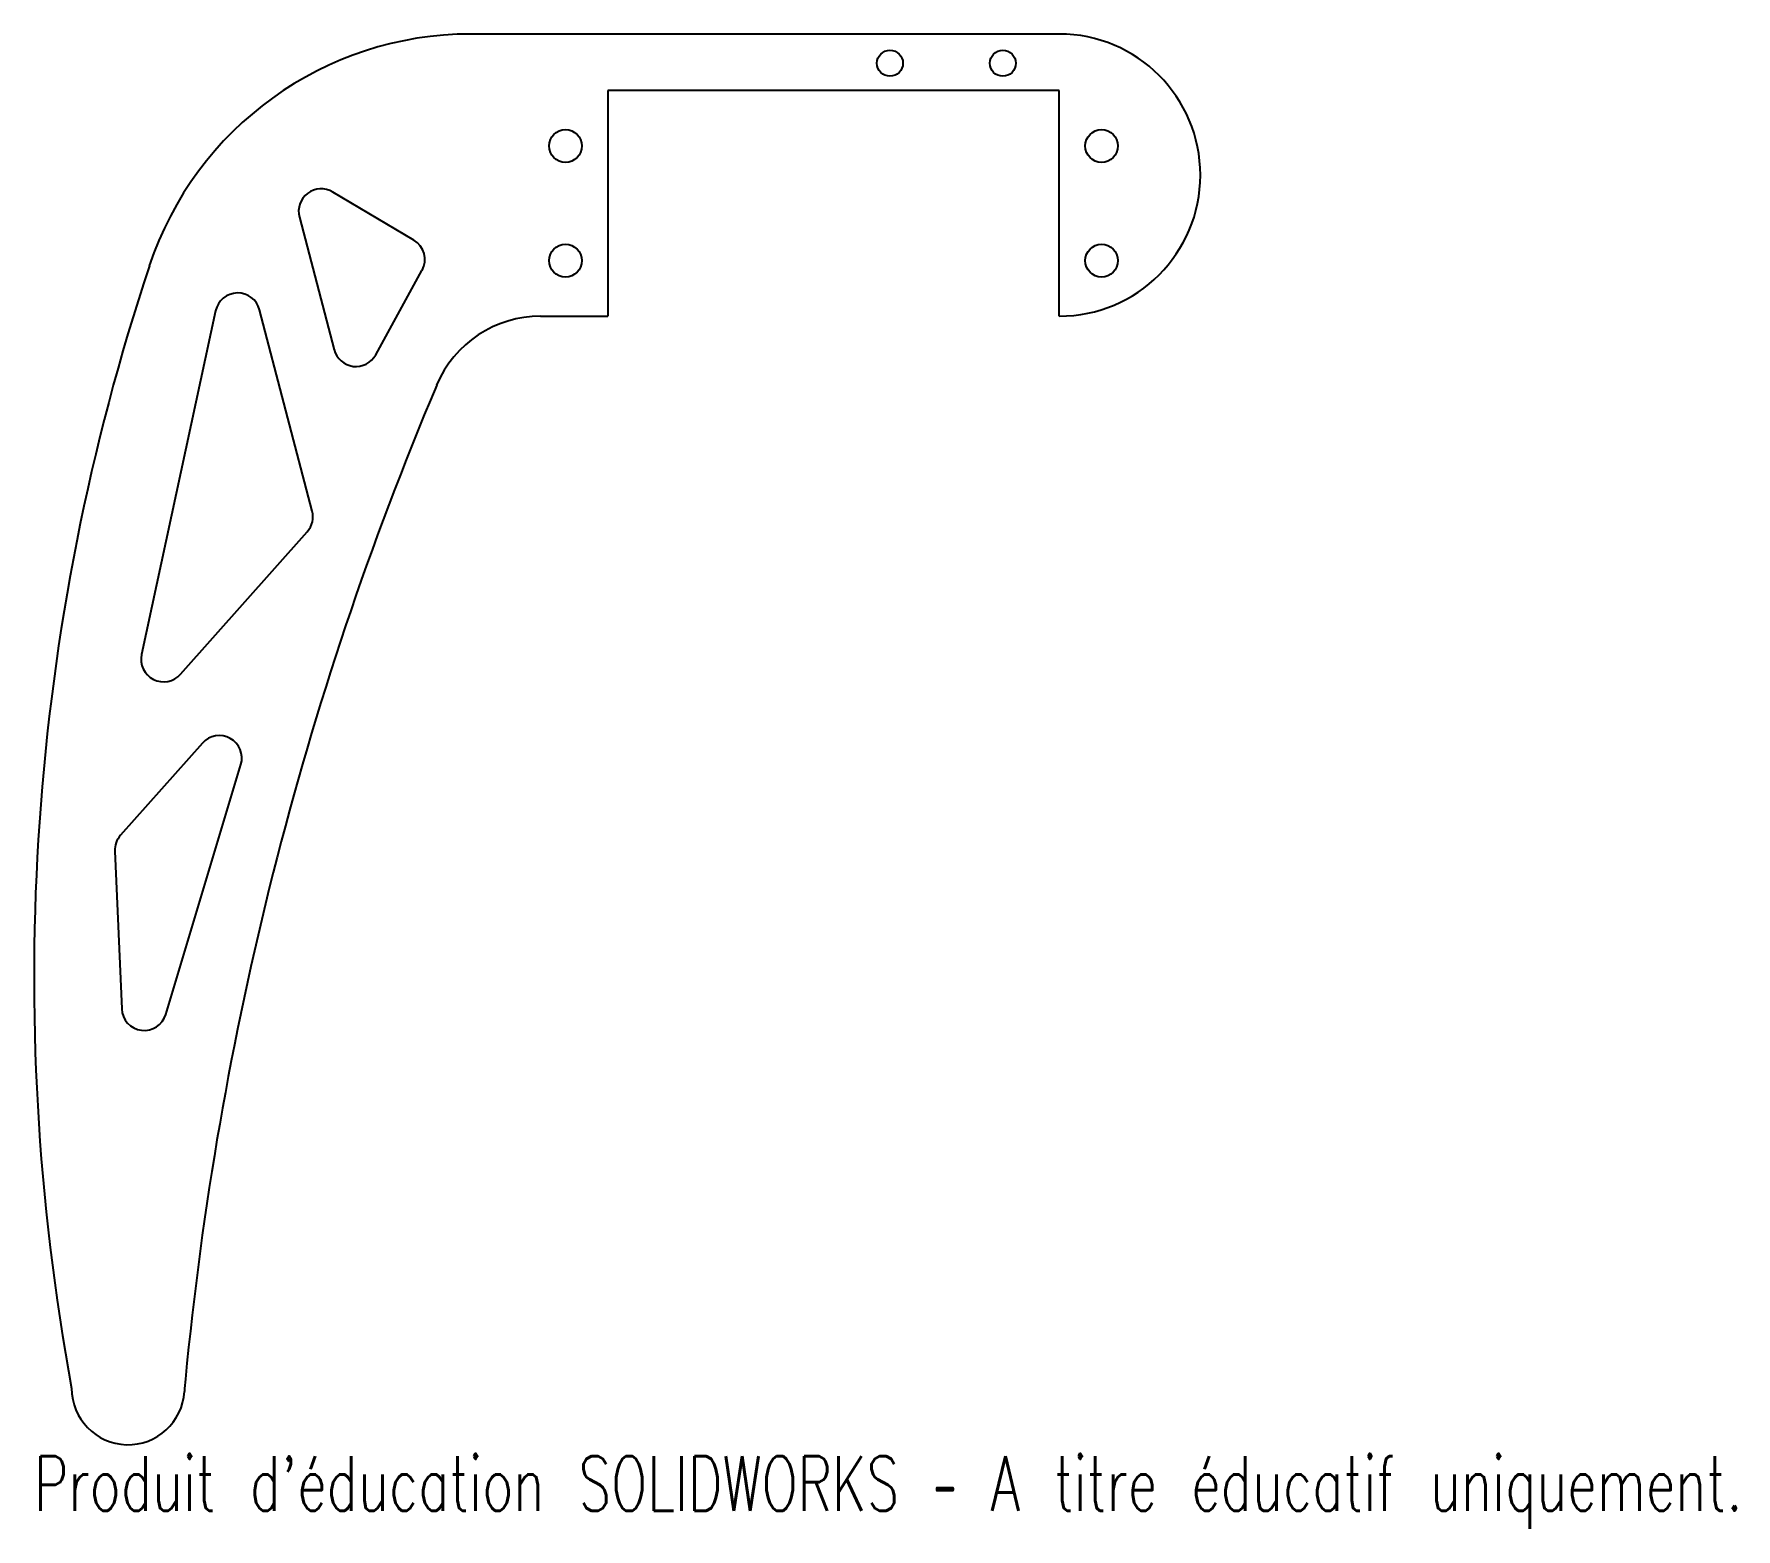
# Model space of a CAD drawing. Header units: millimetres. Extents: x -71 to 80, y -120 to 12.
import ezdxf

# ---------------------------------------------------------------- set-up
doc = ezdxf.new("R2010")
doc.units = ezdxf.units.MM
doc.styles.add('SLDTEXTSTYLE0', font='TXT', dxfattribs={"width": 0.7, "bigfont": 'bigfont'})

msp = doc.modelspace()

# ---------------------------------------------------------------- linework, layer by layer
at = {"color": 7, "linetype": 'Continuous', "lineweight": 25}
for p, q in [((20, 12.5), (-32.15, 12.5)), ((-20, 7.5), (-20, -12.5)), ((20, 7.5), (-20, 7.5)), ((20, -12.5), (20, 7.5)), ((-37.19, -5.76), (-44.37, -1.5)), ((-47.32, -3.72), (-44.25, -15.47)), ((-40.56, -15.92), (-36.46, -8.44)), ((-54.75, -12.02), (-61.3, -42.48)), ((-46.19, -29.77), (-50.86, -11.93)), ((-25.95, -12.5), (-20, -12.5)), ((-57.85, -44.23), (-46.63, -31.6)), ((-55.91, -50.33), (-63.16, -58.49)), ((-59.15, -74.37), (-52.5, -52.23)), ((-63.67, -59.91), (-63.06, -73.88))]:
    msp.add_line(p, q, dxfattribs=at)
for centre, radius in [((5, 9.91), 1.15), ((15, 9.91), 1.15), ((-23.75, 2.58), 1.45), ((23.75, 2.58), 1.45), ((-23.75, -7.58), 1.45), ((23.75, -7.58), 1.45)]:
    msp.add_circle(centre, radius, dxfattribs=at)
for centre, radius, start, end in [((-32.15, -17.5), 30, 90, 161.6051), ((20, 0), 12.5, 270, 90), ((-45.39, -3.22), 2, 59.3081, 194.6697), ((-38.21, -7.48), 2, 331.2902, 59.3081), ((129.17, -71.15), 200, 161.6051, 190.4729), ((-52.79, -12.44), 2, 14.6697, 167.8579), ((-25.95, -22.5), 10, 90, 157.106), ((-42.31, -14.96), 2, 194.6697, 331.2902), ((241.21, -135.32), 300, 157.106, 174.5235), ((-48.12, -30.27), 2, 318.379, 14.6697), ((-59.35, -42.9), 2, 167.8579, 318.379), ((-54.42, -51.66), 2, 343.2835, 138.379), ((-61.67, -59.82), 2, 138.379, 182.4746), ((-61.07, -73.79), 2, 182.4746, 343.2835), ((-27.56, -109.55), 30, 174.5235, 176.6426), ((-62.5, -107.5), 5, 180, 356.6426)]:
    msp.add_arc(centre, radius, start, end, dxfattribs=at)

# ---------------------------------------------------------------- texts
at = {"color": 7, "linetype": 'Continuous', "insert": (-70.83, -113.52), "char_height": 4.8336, "attachment_point": 1, "style": 'SLDTEXTSTYLE0'}
msp.add_mtext("Produit d'éducation SOLIDWORKS – A titre éducatif uniquement.", dxfattribs=at)

doc.saveas('drawing.dxf')
